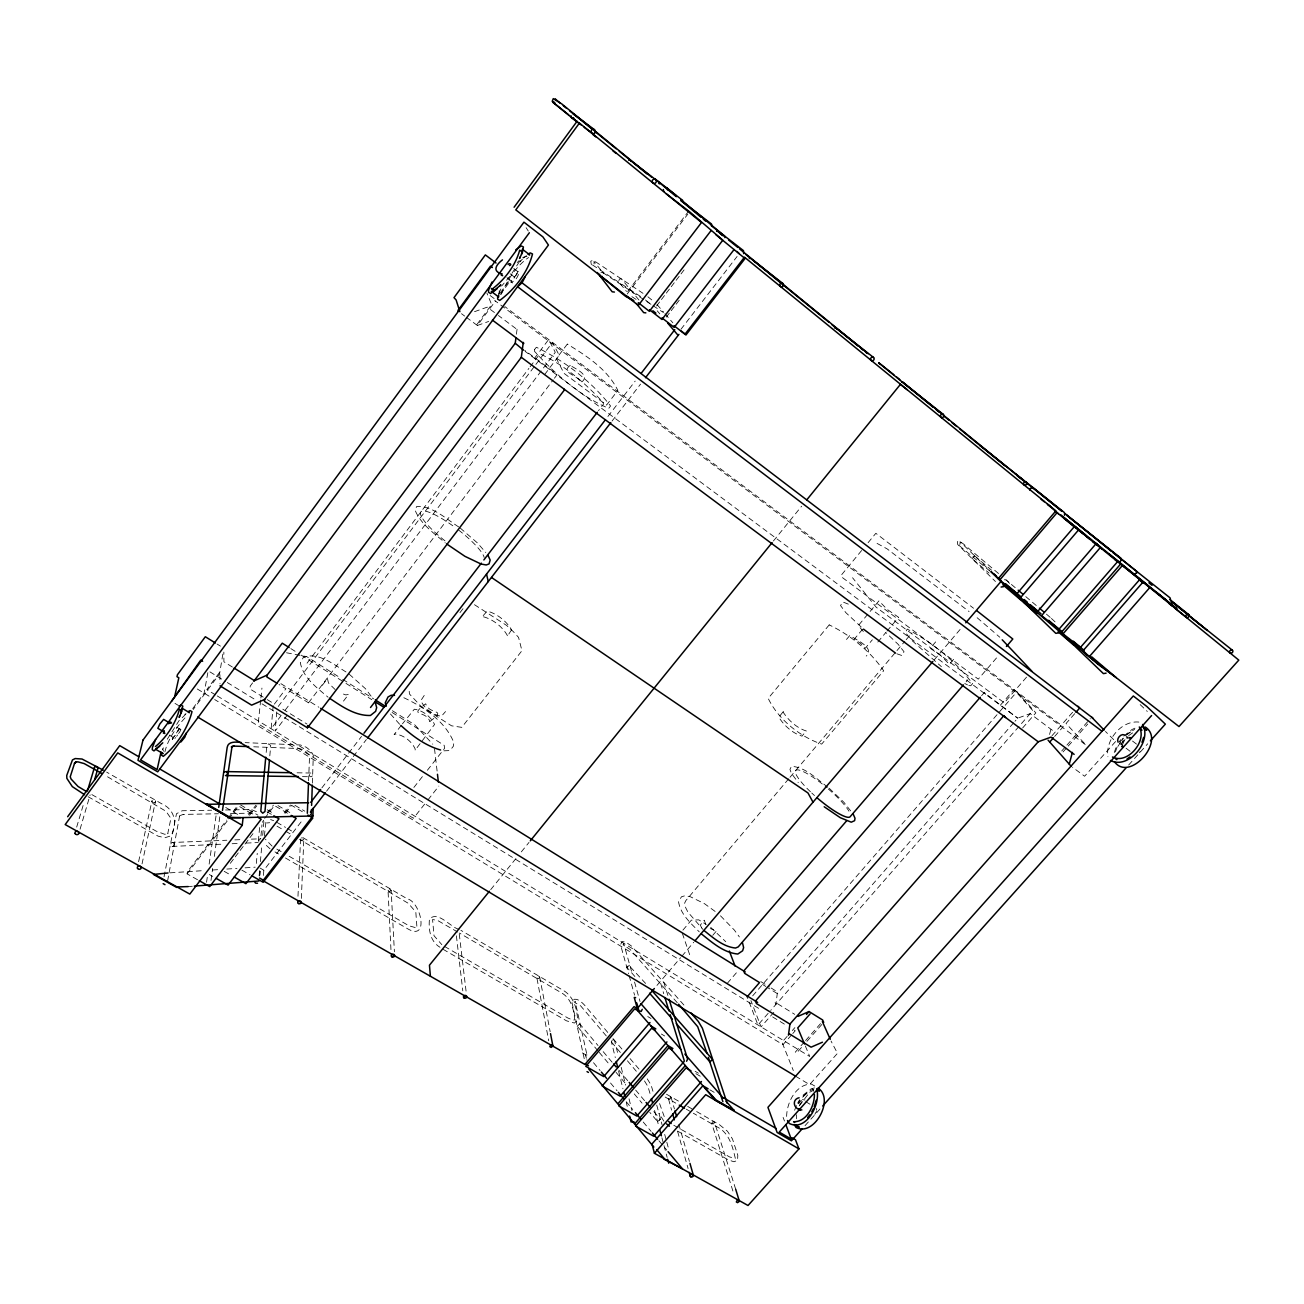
<?xml version="1.0" encoding="UTF-8"?>
<svg xmlns="http://www.w3.org/2000/svg" width="1304" height="1304" viewBox="0 0 1304 1304"><rect width="100%" height="100%" fill="white"/><g stroke="black" fill="none" stroke-linecap="round" stroke-linejoin="round"><path stroke-width="0.75" stroke-dasharray="5 3.75" d="M816.728 1110.291L816.565 1108.514M499.253 290.678L499.22 293.84M796.451 1118.783L796.581 1114.741M312.373 783.085L313.319 755.146L310.743 750.827L306.293 747.257L300.49 744.991L245.152 742.628M786.638 1116.436C786.752 1102.679 795.896 1084.064 811.381 1084.064L814.755 1086.036M308.592 780.819L309.57 755.114L304.386 750.387L299.757 748.61L252.78 746.752M301.354 898.423L303.816 839.157L301.485 837.787M289.765 691.169L308.526 702.807L308.608 700.867M297.98 896.272L300.556 838.961M164.858 751.984C168.167 738.178 177.328 725.79 187.124 715.668M259.675 876.043L260.001 870.061M276.758 711.886L275.144 731.185L287.027 715.456M263.408 875.44L263.848 870.224L303.359 818.977M264.353 835.994L265.935 821.976L265.022 823.183L269.667 822.694M259.154 875.75L259.692 869.703M260.392 861.618L261.811 845.465M262.691 835.359L264.076 819.548M269.814 755.831L270.71 745.643L268.901 743.785L266.847 745.383L265.935 755.212M259.838 874.984L260.148 871.284M260.979 835.897L261.957 824.829M273.204 705.643L271.15 728.74L280.67 716.157M256.317 863.427L257.247 853.321M258.355 841.21L259.643 827.062M260.686 700.02L258.159 723.85L413.482 818.26L426.767 801.406M260.882 698.031L261.941 688.088M1121.163 744.665L1123.429 739.547L1128.123 736.89M1122.174 745.448L1124.456 740.33L1127.993 737.868M516.417 334.215L517.117 328.804L517.59 329.847L498.421 315.503M597.917 1050.812L577.167 1026.199L578.259 1024.52L579.856 1024.015L598.031 1045.531M579.856 1024.015L577.167 1026.199M211.003 880.477L212.666 868.448M214.329 856.418L220.425 812.31M206.554 882.27L207.417 876.223M209.145 864.128L216.334 813.761M222.837 654.135L219.577 673.842L193.122 709.588M197.54 879.744L187.108 873.876L187.466 871.691L226.619 820.086M634.869 976.484L626.833 967.34L628.675 965.156L645.594 983.412M629.539 965.172L626.833 967.34M207.841 672.685L204.125 693.206L191.117 710.794M167.597 880.933L179.593 816.043L179.284 816.907L180.457 815.147L179.707 815.701L183.261 814.413L218.404 813.761M164.027 876.826L176.48 813.712L182.201 810.746L211.655 810.208M142.038 863.851L155.502 801.341M138.599 861.699L151.9 801.112M657.575 1121.587L660.329 1119.288L657.575 1121.587L649.799 1112.361M1049.573 734.429L1051.073 728.708L1052.719 730.55L1030.144 713.647L1017.69 718.178L1015.017 721.242M80.066 829.23L90.123 794.918M76.675 827.095L83.489 804.226M501.339 294.28C507.044 280.23 516.091 266.277 528.576 257.475M498.633 295.014L499.676 291.803M1114.268 752.571L1116.045 747.322M1115.442 751.87L1117.088 747.078M816.5 1111.35L814.804 1114.398M799.303 1105.629L802.4 1100.902L805.187 1100.038L802.351 1099.647M794.625 1110.226L796.711 1104.847M262.397 822.27L263.636 820.281M303.816 839.157L302.072 840.477L300.719 839.694M591.38 264.793L590.728 261.24L592.733 260.376L594.657 261.175L643.019 293.335M390.955 949.622L388.022 890.224L389.733 888.937L391.167 890.387L394.395 951.757M391.167 890.387L389.456 891.675L388.022 890.224M162.739 749.441L163.44 747.844M498.78 293.547L500.964 288.901M179.3 720.232L166.505 740.395M1117.903 746.442L1123.282 738.145M797.673 1103.135L799.596 1099.712M798.26 1103.396L800.004 1100.25M798.781 1103.64L801.357 1100.283M799.287 1105.825L807.779 1094.724M519.334 261.745L510.532 275.551L501.632 286.049M178.566 733.484C182.609 729.653 179.463 723.981 177.963 731.153L180.294 727.013L172.291 739.482L175.192 735.472L172.275 738.439L174.198 739.075M515.765 275.6C520.964 264.533 519.53 277.328 513.89 280.93C506.099 285.918 515.194 276.676 517.166 273.644L514.053 278.062L514.673 277.133M176.643 736.336L177.621 734.951M476.971 324.403L491.641 304.582L486.897 293.09M500.345 292.813L509.44 280.523L512.668 282.984M466.262 317.247L477.362 325.478L495.455 301.045M500.263 294.525L509.913 281.485L508.136 277.882M252.634 682.872L250.254 686.051L249.912 688.936L265.494 698.52M274.362 704.111L285.902 688.756L279.007 684.486M534.493 358.323L548.642 339.529L555.276 352.308L284.223 711.43M307.043 663.182L528.902 368.396M530.125 366.783L539.856 353.857C563.98 364.631 585.251 383.132 603.149 402.528L603.475 404.207L598.52 410.646M278.225 706.491L534.656 366.065M535.879 364.435L552.456 342.414L559.22 355.275L544.616 374.607M308.526 702.807L553.189 379.871M554.412 378.241L556.873 374.998L556.303 373.84L524.73 350.32M322.365 685.236L327.451 678.52L328.478 683.003L335.161 689.572M227.841 818.472L237.621 805.579M627.664 291.509L688.121 211.835M187.108 873.876L227.581 820.542M228.803 818.928L238.616 806.002L254.247 815.163M627.191 294.019L687.811 214.133M248.559 814.87L255.812 805.35M249.553 815.326L256.823 805.774M343.49 701.096L348.592 694.413L345.772 694.918L340.866 693.141M267.271 813.174L273.4 805.171M230.303 863.313L233.987 858.505M235.209 856.891L238.893 852.082M240.115 850.469L243.799 845.66M245.022 844.063L248.705 839.238L260.865 838.798A1.874 1.565 -89.3 0 0 259.023 841.194M249.928 837.641L253.612 832.832M264.663 818.39L274.476 805.546L287.825 813.435M656.531 305.951L660.199 301.142M661.438 299.529L665.105 294.737M666.328 293.123L670.011 288.314M671.234 286.717L674.901 281.908M676.14 280.311L679.808 275.503M681.03 273.905L684.714 269.097M284.239 813.093L290.45 805.008M285.511 813.24L291.574 805.334L304.68 813.109M666.279 317.1L669.979 312.275M671.218 310.678L674.918 305.853M676.14 304.239L679.84 299.431M1118.93 742.074L1120.821 739.612M1119.728 742.253L1127.275 733.81L1134.627 729.425M1121.75 743.345L1127.373 736.858M321.892 787.861L361.501 736.434M607.925 416.481L635.178 381.11M1139.24 752.718L1140.006 751.723M459.953 612.652L463.653 607.843M680.949 329.293L737.102 256.464M326.57 791.186L366.359 739.58M612.065 421.045L640.541 384.142M401.257 725.399L394.101 734.625L395.096 734.022C403.555 734.885 411.934 741.389 415.259 749.181L415.031 750.354L434.542 724.47C431.005 716.76 422.757 710.338 414.33 709.213L402.447 723.85M424.224 695.456L420.817 700.672C424.436 708.512 432.83 715.065 441.42 716.255L445.528 711.577M413.873 787.453L422.48 776.516M427.386 770.256L444.582 748.349L444.191 745.334L390.776 711.642M427.973 799.89L438.845 786.1M490.712 889.638L516.237 858.162M521.339 851.871L529 842.417M773.402 541.013L801.634 506.196M861.634 550.5L840.982 575.52L842.857 577.916L978.261 679.139L997.413 656.906M868.105 542.676L875.848 533.303L973.534 608.234M846.492 639.449L849.849 635.439C855.799 639.775 875.229 647.697 866.247 656.091M862.596 629.229L854.283 639.156L860.673 643.426L865.171 648.332L872.327 639.824M877.836 642.024L885.709 632.636M886.997 631.103L898.603 617.314L887.225 609.441L878.929 600.883L858.293 625.61L863.9 632.179M788.692 778.814L685.839 900.608L684.665 903.069L685.35 906.981L687.876 912.083L703.019 929.475M789.996 777.265L895.685 652.114M896.989 650.566L904.862 641.242M906.182 639.677L911.855 632.945M682.921 930.111L691.348 920.168L698.748 919.842L706.23 924.536M935.653 641.894L930.225 648.284L940.901 655.635L949.377 664.307L954.838 657.917M656.971 985.416L680.574 957.706M681.894 956.174L693.695 942.303M934.169 659.938L961.814 627.452M712.75 935.327L716.45 930.991L710.224 928.562M966.101 681.829L967.878 679.759M727.371 983.249L737.282 971.757M981.602 695.7L984.259 692.636L1017.69 718.178L525.104 351.346M1000.331 705.252L1013.941 689.572L1032.817 710.598L770.697 1010.421M1026.558 677.135L1004.259 702.807L876.174 607.208L852.539 577.737M752.669 995.849L1016.908 691.805L1035.849 712.88L1021.814 728.92M1013.681 722.775L777.282 993.583L775.88 1004.471L774.902 1002.091L794.707 1014.333M768.154 1013.338L757.966 1024.993L747.143 996.826M773.81 1012.328L761.08 1026.884L750.908 1000.575M787.143 1036.387L781.992 1042.238L793.321 1070.551M792.294 1030.551L794.869 1027.617M1051.969 735.749L1072.752 712.147M791.561 1034.952L782.971 1044.683L214.671 699.547M792.783 1033.567L795.228 1030.779L791.756 1028.644M1054.643 736.45L1063.265 726.67L504.811 306.554M1074.724 713.663L1066.053 723.508L1086.102 745.171L494.672 300.49M804.323 1041.961L795.293 1052.165L796.63 1052.98L801.797 1047.161M805.611 1040.51L822.368 1021.554M1061.733 750.974L1065.629 746.556M1066.933 745.089L1090.34 718.634M806.948 1041.325L823.704 1022.385M1063.037 751.935L1066.933 747.534M1068.237 746.067L1087.732 724.03M182.201 717.738L186.814 713.109M1115.556 741.552L1084.618 776.239L1072.524 767.241M174.866 738.471L175.698 737.542M805.024 1125.678L819.988 1109.003M1128.645 765.04L1147.683 743.818M520.818 260.767L519.888 261.729L524.713 256.79M517.199 262.577L519.204 260.523M802.628 1097.202L806.035 1093.958L812.376 1090.943M1123.82 736.075L1131.937 729.539L1136.778 727.371M803.052 1095.181L810.827 1089.036L814.625 1087.846M803.182 1096.093L810.322 1090.47L813.794 1089.378M1126.721 734.837L1130.927 731.87M523.458 258.078L526.441 255.617M612.358 1039.891L611.413 1041.847L615.292 1057.609M1128.612 735.668L1132.622 732.881M522.708 257.41L526.963 256.35M184.744 714.315L186.065 713.761M474.526 311.672L487.256 307.141L496.84 314.313M477.362 325.478L488.658 321.452M1004.341 579.758L1006.069 579.905L1016.68 588.903M188.249 886.573L192.291 886.264M170.042 872.849L204.516 870.55M212.617 870.012L218.697 869.605M226.814 869.067L236.953 868.382M245.054 867.845L255.193 867.176M172.063 846.426L224.125 844.079M232.145 843.721L238.143 843.443M246.163 843.085L258.176 842.547M172.796 842.482A2.021 1.646 -89 0 1 173.644 845.823A2.021 1.646 -89 0 1 170.873 845.057A2.021 1.646 -89 0 1 172.796 842.482L226.831 840.232M234.85 839.89L240.849 839.646M443.882 750.827L448.723 750.631L451.477 748.626L453.352 746.247L453.873 742.612C445.137 720.916 423.376 706.833 402.887 697.281M230.466 813.533L250.58 813.158L255.291 814.772M225.543 809.98L251.313 809.572L258.795 812.702M972.181 558.731L974.61 555.846L972.181 558.731L989.068 573.075M302.463 776.63L310.58 776.744M297.084 772.799L311.281 773.044A1.891 1.597 -87.2 0 1 312.112 776.141A1.891 1.597 -87.2 0 1 309.407 775.489A1.891 1.597 -87.2 0 1 311.281 773.044M968.839 685.562L970.779 685.741L972.556 683.687C955.897 661.405 931.855 642.236 907.225 629.082L905.4 632.505L911.838 640.411L941.39 666.654M1138.881 722.074C1121.505 720.248 1105.205 739.987 1107.911 756.76M286.505 652.766L306.701 656.613L340.996 678.259M613.222 1039.728L614.543 1040.51L618.292 1055.555M270.613 819.58L273.661 820.672M474.46 604.697L506.702 625.48L513.238 631.576L518.552 637.379L521.942 650.712L461.763 727.355L451.591 725.823L421.176 706.458L409.456 693.989L409.081 689.946M896.924 653.809L901.928 655.537L904.031 651.755L898.146 644.323L885.856 632.587M964.748 683.508L967.486 684.877M848.317 604.143L842.938 601.992L840.509 605.512L845.856 612.652L863.525 629.164M877.054 543.393L887.144 548.886L969.1 611.576M209.341 874.511L212.748 876.435M91.85 794.592L156.154 831.137L164.777 834.315L168.412 833.256L167.727 833.761L170.922 818.358L165.967 811.251L105.249 775.44M673.793 1125.254L729.686 1157.007L735.293 1158.294C732.603 1146.786 729.376 1133.42 718.015 1127.389L693.353 1113.241M224.174 871.333L230.857 875.131M88.069 796.711L158.045 836.125L164.777 837.787L170.661 835.913C178.094 824.242 174.801 809.36 161.924 803.916L106.667 772.131M677.558 1131.073L728.398 1159.908L733.973 1161.766L737.559 1160.315L737.803 1155.295L732.489 1138.995L727.518 1131.318L719.417 1124.667L696.483 1111.481M241.859 870.127L250.058 874.805M666.491 1094.219L680.606 1102.336M687.664 1106.395L694.722 1110.454M665.187 1097.055L675.749 1103.119M686.312 1109.199L691.593 1112.23M586.979 1054.92L585.577 1054.74L586.751 1060.087M260.115 868.073L263.848 870.224M582.399 1052.915L585.577 1054.74L587.028 1060.299M275.014 851.919L278.502 853.941M285.462 857.983L407.37 928.611C429.798 942.124 420.899 901.634 407.076 898.733L301.142 836.581M442.985 949.247L566.523 1020.836L574.477 1023.053L577.558 1020.07C577.15 1008.171 573.238 995.408 561.959 989.638L460.882 930.322M276.823 849.1L282.104 852.164M289.146 856.255L408.853 925.726L416.987 928.073L415.813 911.936L408.185 903.248L299.578 839.401M444.615 946.476L567.876 1018.016L572.603 1019.956L574.379 1020.038L574.575 1018.734C573.809 1008.334 570.402 997.299 560.492 992.279L459.464 933.077M225.722 807.453L237.882 814.544M709.865 1089.818L715.114 1092.882M277.018 826.182L283.962 830.24M285.706 831.267L292.65 835.326M457.72 932.05L437.655 920.494L432.569 919.516L434.02 935.734L441.844 944.666M240.588 804.976L257.915 815.13M695.146 1071.301L698.422 1073.225M695.896 1073.681L700.818 1076.566M267.206 809.768L274.003 813.761M267.043 811.789L272.145 814.788M276.839 822.319L285.511 827.404M287.255 828.431L294.199 832.506M459.138 929.296C451.119 928.073 438.014 910.111 429.472 919.043C428.38 929.491 430.173 941.423 439.97 947.258M277.948 805.546L291.281 813.419M661.389 1034.039L664.649 1035.963M647.746 1016.549L650.989 1018.489M169.455 735.212L174.345 738.113M176.643 727.143L181.517 730.044M805.725 1101.684L810.68 1104.635M294.948 805.334L304.761 811.153M174.997 703.394L178.485 705.497M795.587 1076.207L809.588 1084.618L837.494 1053.322L831.055 1041.081M215.486 694.869L206.798 689.588L219.903 671.886L220.001 683.85M217.23 695.928L809.751 1056.501L805.253 1045.775M197.295 689.001L212.927 698.504M209.928 671.886L225.559 681.47M227.287 682.53L255.079 699.58M262.022 703.834L758.765 1008.416M772.653 1016.941L784.812 1024.39M267.222 699.596L274.15 703.85M282.805 709.18L307.043 724.079M232.405 667.045L223.913 661.796L223.848 652.098M217.083 644.046L220.441 646.132M280.93 683.687L318.909 707.257M760.77 981.586L769.458 986.965M771.137 988.008L776.304 991.219L777.282 993.583L767.469 987.503M762.563 984.455L765.839 986.492M710.696 927.34L725.741 941.684M342.707 679.351L373.58 698.83M392.439 710.729L414.721 724.812L432.781 744.176M290.857 648.61L299.48 654.054M301.191 655.13L344.272 682.302M345.984 683.394L371.836 699.694M631.902 296.66L637.004 299.985M640.59 296.53L591.494 264.305L594.135 263.881L593.972 261.354L603.556 273.547A2.233 1.94 -63.1 0 0 600.981 272.471M602.937 272.683L651.413 304.614M653.076 305.723L663.1 312.324M346 671.951C333.645 664.437 318.681 652.082 303.522 657.102L300.344 662.774C303.147 677.917 317.051 687.778 328.054 697.2M458.666 526.914C445.887 518.829 432.602 505.691 416.661 506.506L415.063 510.141C420.752 524.224 434.183 533.303 445.3 542.937M461.502 313.71L464.68 316.073M490.157 295.535L495.047 299.203M506.946 277.654L513.385 282.56M1119.68 743.361L1124.472 747.013M1126.069 748.219L1132.475 753.093M1113.697 739.629L1105.466 731.479M513.727 268.477L520.166 273.4M1126.102 736.157L1130.894 739.824M1132.508 741.047L1138.897 745.921M510.141 273.775L516.612 278.714M647.892 296.79L653.532 301.322M645.464 299.969L651.103 304.484M827.828 787.143C816.744 779.254 805.693 767.029 791.479 766.361L789.947 769.393L791.381 773.272L798.26 782.579M460.247 528.055L477.215 542.741L485.822 552.521M715.13 911.431L704.388 903.623L690.158 896.647L684.942 895.766L681.503 896.777L678.504 901.537C680.362 914.104 690.745 923.265 699.27 931.855M349.146 674.135L365.511 688.74L373.319 699.107M272.096 846.133L265.429 839.254M270.042 848.79L264.451 843.655M998.538 573.532L963.297 543.849L959.255 541.144L957.348 541.731L957.69 544.485L995.457 581.519M1025.775 596.613L1037.902 606.898M974.61 555.846L991.513 570.19M990.111 571.25L957.739 544.338L960.168 544.045L960.07 541.665L989.491 570.272M1046.427 614.119L1050.682 617.803M977.136 617.737L999.793 637.232M1051.431 618.471L1057.414 624.062M829.181 788.252L843.884 802.27L853.224 814.136M720.476 915.799L734.38 930.094L739.352 936.908M1140.169 704.616L1147.308 711.446M1006.069 579.905L1011.888 585.512M399.627 724.242L390.32 713.826M536.906 978.098L538.878 978.652L539.677 976.908L537.704 976.354L536.792 977.446L548.723 1040.788M668.284 1098.457L670.24 1098.979L671.104 1097.251L669.148 1096.729L668.202 1097.821L671.593 1110.128M735.684 1189.215L714.51 1122.222L712.603 1121.717L711.739 1123.412L733.337 1192.394M711.739 1123.412L713.647 1123.934L714.51 1122.222M683.915 1005.042L631.446 946.019L626.001 942.14L622.187 941.569L620.508 944.634L628.593 973.68M677.249 1002.694L630.044 949.394L623.019 944.813L623.671 943.428L632.358 974.251M657.037 304.565L663.622 312.161M664.942 313.677L672.831 322.805M984.259 692.636L985.791 694.413M657.216 310.808L659.824 313.873M607.762 1032.426L584.176 1004.732C581.421 1001.896 576.531 997.12 572.472 1000.168L571.983 1002.417L584.877 1061.7M613.01 1038.571L622.171 1049.345M630.044 1058.571L639.221 1069.329M606.278 1035.914L580.655 1005.889L574.591 1002.45L575.113 1001.227L587.273 1056.338M611.462 1042.026L620.9 1053.11M627.42 1060.788L637.868 1073.078M603.214 1051.676L612.309 1062.434M618.797 1070.111L627.876 1080.869M635.667 1090.095L644.746 1100.853M653.842 1111.595L660.329 1119.288M599.221 1052.361L609.587 1064.667M616.075 1072.361L626.458 1084.667M634.233 1093.893L642.024 1103.119M593.516 1062.711L600.068 1070.519M610.533 1083.005L617.069 1090.812M626.23 1101.733L632.766 1109.541M643.231 1122.027L651.087 1131.399M658.928 1140.772L666.784 1150.128M163.473 751.185L162.576 748.806M638.976 300.05L621.617 279.056L619.612 278.812L618.503 281.517L626.49 291.428M663.85 1121.163L658.993 1113.257M647.273 1078.881L651.12 1085.124L653.565 1093.355M644.486 1080.934L648.006 1086.672L650.37 1094.741M813.614 1090.177L812.05 1088.791L813.631 1091.22M705.757 924.291L704.241 920.2L700.313 925.123L702.057 928.644M526.115 227.695L528.283 231.052M664.225 1116.566L659.433 1103.119M783.117 1117.414L784.47 1121.016M682.351 933.403L690.729 957.772M667.876 995.425L663.899 982.597L662.579 981.798L660.655 983.2L663.72 993.681M671.104 1097.251L674.429 1108.922M678.862 1124.472L689.408 1161.408M677.64 1131.546L688.088 1168.531M634.543 982.042L640.036 1001.521M629.131 975.636L634.559 995.131M656.743 1105.091L662.041 1124.635M664.698 1134.415L666.279 1140.266M666.817 1142.222L668.919 1150.046M654.575 1110.405L658.764 1126.053M661.91 1137.789L663.475 1143.657M663.997 1145.613L667.143 1157.349M621.209 1067.373L625.61 1085.075M629.033 1098.848L631.967 1110.649M618.634 1071.252L622.937 1088.791M626.279 1102.434L627.24 1106.33M539.677 976.908L550.158 1031.692M459.269 933.99L466.278 992.963M456.4 935.816L462.79 990.861M434.509 748.692L437.247 772.327M444.974 540.834A39.625 8.427 37.3 0 1 420.833 511.885A39.625 8.427 37.3 0 1 455.292 527.566M458.519 530.011A39.625 8.427 37.3 0 1 484.175 557.476M814.511 795.554A35.73 7.009 40.3 0 1 811.74 793.011M810.42 791.756A35.73 7.009 40.3 0 1 796.581 769.947A35.73 7.009 40.3 0 1 826.932 787.795M828.317 788.985A35.73 7.009 40.3 0 1 848.937 811.202M534.526 349.635L534.461 351.265C555.194 374.134 580.394 396.286 608.74 408.364L610.565 406C591.706 381.502 564.273 360.686 536.335 347.239L534.526 349.635M511.575 629.832L507.207 636.499L507.289 635.325C502.121 626.49 492.847 619.139 482.887 616.629L481.893 617.102L487.174 611.103C497.101 613.695 506.359 621.03 511.575 629.832M429.847 721.487C448.022 707.99 429.684 715.603 425.707 703.801C407.565 717.428 425.903 709.637 429.847 721.487M783.427 711.413L783.133 712.066C788.366 720.346 796.94 728.088 806.312 730.99L801.993 736.124C792.587 733.304 783.997 725.529 778.83 717.216L783.427 711.413M567.305 344.109L556.4 358.551L563.996 373.319L606.572 405.088L617.851 390.418C607.501 369.293 586.8 356.008 567.305 344.109M570.288 365.364C559.628 373.025 578.715 375.063 580.965 382.577C591.429 375.307 575.602 369.097 570.288 365.364M829.214 624.893L768.186 698.373C778.358 719.563 800.2 736.858 821.683 744.111L883.672 670.761C870.29 651.169 850.322 634.999 829.214 624.893M183.261 814.413L183.212 814.429M152.112 801.911A1.809 1.565 5.4 0 0 155.225 802.107A1.809 1.565 5.4 0 0 153.774 799.662A1.809 1.565 5.4 0 0 152.112 801.911"/><path stroke-width="1.5" d="M1170.552 599.628L1170.079 597.884L1112.964 552.554M814.413 1094.561C814.495 1106.118 806.687 1122.076 793.614 1121.75L794.625 1122.353M654.347 988.497L637.314 1008.514L634.103 1006.623L584.909 1064.455L262.984 880.673L312.927 815.994L313.172 808.121M311.346 813.517L311.477 809.458M311.607 805.399L312.308 785.122M307.337 813.272L308.51 782.84M492.423 320.116L523.768 343.522L523.263 342.398L521.323 357.312L264.679 699.417L264.484 701.422L307.467 727.811L307.548 725.757M164.858 733.484L163.375 733.158L164.206 730.615M161.614 752.946L161.484 755.13L163.277 756.353C176.855 745.383 187.662 728.545 191.998 711.642L190.123 710.582L188.216 711.577M269.472 759.808L264.973 811.479L262.74 813.191L260.784 811.218L265.755 757.2M515.944 337.834L515.243 343.262L267.124 675.113L266.929 677.004L277.279 683.41M242.234 825.285L117.735 752.913L65.2 824.568L189.814 894.088L242.234 825.285L243.098 817.575M788.431 1035.213L789.914 1024.096L1038.212 741.78L1051.04 737.102L1074.154 754.364M218.73 807.372L227.189 747.355C228.167 740.868 236.676 742.041 241.207 742.465M816.206 1100.234L814.218 1106.868M174.671 696.646L178.827 677.787L176.985 676.678L177.409 674.771L205.315 636.743L215.404 643.002M171.509 701.308L200.751 660.117L202.642 661.275M161.028 752L157.132 769.539L140.571 759.89L529.359 232.748M710.028 1061.847L712.506 1059.418L652.277 991.024M1069.264 764.144L1072.393 752.408M94.605 779.678L97.963 768.235A1.842 1.597 8.5 0 0 95.697 766.556A1.842 1.597 8.5 0 0 94.507 768.822M87.466 790.876L94.279 768.007M521.518 254.182L522.399 249.227L529.766 254.899L528.593 254.541M188.558 712.196L189.455 712.669L182.022 708.202L180.979 713.19L182.821 706.116L180.979 705.073L179.088 706.1M501.518 273.742L501.241 275.128L502.659 275.698M1141.978 742.302L1143.624 737.396M1032.328 488.413C1033.257 485.724 1029.198 488.804 1029.997 490.222M222.479 810.42L232.047 746.393L231.297 746.98L233.97 746.018L233.074 746.084L248.738 746.589M1073.665 643.817L1073.909 644.795M179.691 716.124L179.137 717.396L181.696 711.544M743.704 253.677L743.443 250.612L711.283 225.69M1136.909 572.863L1137.169 571.771L1065.286 513.76M155.616 739.449L152.405 747.534L152.242 749.702L153.986 750.908L162.772 742.807M491.95 282.088L488.576 290.205L488.56 292.308L490.581 293.53L500.866 284.891L499.905 285.902M1064.553 515.276L1064.504 512.651L980.135 445.577A1.679 1.483 -48.3 0 1 980.575 446.229M520.263 257.035L519.514 258.453L522.448 252.373L523.409 246.978L521.258 245.918L515.716 249.863M811.773 1111.774L813.566 1108.563M67.645 816.728L119.724 745.627L138.843 756.776M514.102 207.238L577.085 121.256M253.807 681.275L282.251 643.182L289.146 647.534M308.657 802.726L206.276 804.307L229.634 817.885L309.064 816.076M603.002 277.801L625.496 296.301L633.858 300.817L625.969 295.682M666.295 193.823L689.637 211.802L722.807 240.197L661.976 319.48L649.555 309.798M307.467 727.811L564.339 390.043L563.719 388.804M188.249 886.573L177.197 886.964M240.686 817.641L230.026 817.363L206.684 803.786M711.12 230.531L649.376 311.314L638.275 302.658M807.632 1117.626L809.8 1114.79M370.515 707.501L481.388 563.149M483.849 559.954L597.281 412.26M734.103 249.52L674.152 327.385L661.992 317.883M310.743 802.335L320.654 789.474M363.979 733.207L605.447 419.709M641.356 373.074L674.804 329.651M310.401 812.147L325.315 792.799M367.614 737.966L610.826 422.659M645.496 377.72L678.928 334.378M489.44 891.219L429.456 965.204L430.401 976.256M530.288 840.852L772.131 542.594M806.768 499.872L900.428 384.354L907.046 389.619M965.775 622.823L1001.325 581.079L990.926 571.559L1002.629 583.263L1098.343 664.567L1116.208 677.624L1091.66 656.792M998.228 578.65L1055.898 510.858L744.47 257.181L685.105 334.052L681.405 331.167M1057.071 512.651L999.679 580.068L1017.022 593.613L1074.3 526.686L1055.458 511.364M694.999 940.771L932.849 661.47M649.979 1022.532L603.736 1076.582L585.773 1066.33L634.706 1008.823L637.966 1010.763M846.671 820.754L738.211 946.916L735.489 948.041C723.312 946.802 713.532 938.081 704.339 930.746M963.46 684.893L850.094 816.777A35.73 7.009 40.3 0 1 817.363 798.064M1006.395 646.474L1012.817 639.009L976.745 610.679M666.947 1041.88L620.166 1096.191L602.155 1085.955L651.592 1028.253L654.852 1030.176M618.178 1103.445L668.023 1045.629L672.913 1048.514M980.266 697.249L743.736 971.007L744.649 973.338L759.515 982.564L747.143 996.826M684.078 1061.57L636.808 1116.061L618.748 1105.857L668.707 1047.96L671.984 1049.883M634.966 1123.559L685.333 1065.547M1061.374 632.293L1120.609 564.062M701.438 1081.521L653.695 1136.224L635.586 1126.037L686.051 1067.927L690.973 1070.812M705.171 1088.367L715.994 1099.94L734.054 1110.438L715.603 1100.38L638.031 1011.138L634.249 997.462L635.635 997.641M1085.45 653.614L1098.799 664.062M654.412 1153.274L705.708 1094.692L798.944 1148.889L748.023 1205.499L654.412 1153.274L652 1143.967L702.889 1085.743L708.121 1088.807M1089.296 656.678L1149.769 587.599L1238.8 660.117L1178.995 726.556L1089.296 656.678L1083.07 650.712L1142.972 582.154L1149.769 587.599M806.459 1014.463L809.034 1011.545L822.645 1019.989L823.704 1022.385M810.077 1013.925L797.755 1027.911L804.503 1043.999M1049.72 742.025L1053.42 737.836M1075.963 712.261L1079.679 708.056L1077.952 706.246M168.607 723.769L170.579 721.976L171.557 723.084M1151.595 715.554L779.254 1132.084L791.251 1139.077L785.839 1124.635M802.302 1128.71L791.43 1140.821L777.135 1132.491L767.926 1107.341L1133.306 695.977L1146.819 706.491L1165.352 724.127L1150.405 740.786M822.694 1105.971L1125.922 768.072M159.707 746.247L155.6 749.262L163.098 753.663L162.299 753.044M508.055 264.467C509.375 262.397 512.619 264.875 509.489 265.56M497.28 288.543L494.379 290.922L491.282 291.395L498.65 296.953L498.633 295.014M1003.721 586.604L1001.097 587.044M1120.12 561.502L1121.456 559.954L1120.951 558.226L1066.525 515.08L1104.081 545.414M1106.102 673.157L1103.412 673.614L1059.321 631.169M686.556 1061.26L687.599 1059.158L669.066 999.288M634.151 1121.994L631.071 1121.913L629.636 1116.077M1127.063 758.944L1130.046 756.89M527.957 254.101L530.321 252.911L532.505 253.987C528.006 272.08 514.754 289.439 499.725 300.409L497.672 299.17L497.655 297.051M155.42 746.573C166.667 737.265 175.632 723.345 179.463 709.246L180.832 710.077M180.881 741.992L184.744 737.347L186.407 732.946M267.124 675.113L254.476 680.672L234.101 668.088M264.679 699.417L251.623 705.154L220.017 685.839M798.015 1016.37L809.034 1011.545M822.433 1042.222L811.088 1047.177L789.099 1033.73M257.524 883.248L255.535 883.15L254.639 881.602M645.855 312.878L643.687 312.618L636.319 303.539M614.428 292.063L612.163 291.786L597.313 272.503M554.819 102.511L552.211 101.353L553.271 98.631L561.845 103.978L651.495 177.034M194.312 886.101L258.991 880.982M168.02 872.979L153.432 874.446L176.806 887.486M1137.169 571.771L1134.545 574.771L1115.539 559.4M225.429 775.57L263.946 776.092M268.005 776.157L298.42 776.565M291.004 772.702L226.179 771.593A2.037 1.695 -86.9 0 1 226.309 775.505M394.525 695.358L391.135 695.276L388.022 696.972L385.25 702.791L386.196 706.083M799.124 1097.756C791.479 1099.305 793.435 1109.851 801.862 1109.916M1115.931 759.368L1116.909 759.613M440.573 749.996C425.43 745.709 412.308 735.945 400.85 725.431M588.43 1072.41L587.028 1071.611M164.972 884.666L163.147 883.656M502.464 259.871C497.557 263.571 490.793 271.053 502.105 273.987M518.21 286.228L522.138 282.658L525.007 277.084M1015.36 474.053L1016.24 474.444M1206.51 630.142L1207.341 630.517L1204.554 628.186M493.694 289.977L491.363 288.494L492.325 288.95C504.762 279.594 515.699 265.217 519.677 250.14L521.046 251.199M663.964 1159.174L682.481 1168.857L668.088 1151.693M199.284 880.722L209.716 886.59L261.207 819.222L257.719 817.201M216.154 878.358L228.102 885.106L278.958 818.798L273.856 815.782M86.634 791.626L78.061 786.491L71.052 779.01L70.237 776.728L74.784 762.579L74.507 763.378L76.398 761.911L75.583 761.976L78.012 761.878L84.206 763.59L101.728 773.402M234.198 877.021L245.902 883.672L296.171 818.374L291.167 815.407M84.581 794.723L72.339 786.638L66.863 778.39L66.732 775.489L72.454 759.922L75.192 758.553L82.038 759.026L103.212 770.142M259.561 878.032L263.343 880.2M585.268 1064.031L588.479 1065.857M251.705 875.734L263.18 882.286L312.862 817.967L307.956 815.049M679.27 1105.14L684.551 1108.188M818.015 1088.058C835 1098.864 814.087 1137.235 796.01 1127.422L794.169 1124.407M816.907 1089.573L819.434 1091.041L816.728 1089.427M159.691 768.936L220.506 804.405M723.85 1097.968L776.271 1128.547M792.001 1137.724L795.489 1139.761L798.944 1148.889M795.13 1124.847L799.205 1127.243L796.728 1125.662M650.941 1025.987L655.831 1028.889M164.565 732.31L157.849 728.333L159.789 724.062L163.619 719.384L170.123 723.264M310.401 814.495L312.927 815.994M197.686 717.037L795.587 1076.207M1145.303 727.029C1166.314 740.607 1129.378 782.71 1114.366 761.617M1143.934 728.463L1146.77 730.191L1142.858 727.176M308.07 726.083L757.64 1002.401M789.914 1024.096L756.45 1003.542L755.472 1001.064L1003.901 715.619L1005.531 717.526M798.618 1109.296L800.346 1110.34L799.205 1109.182M320.637 708.333L745.236 971.936M1130.112 737.803L1130.878 738.276L1129.867 737.51M1124.504 734.934C1120.918 733.158 1116.224 738.765 1118.066 742.155M895.538 653.108L863.525 629.164M375.291 699.906L385.577 706.409M375.275 701.862L383.898 707.29M1112.459 756.988C1127.406 764.829 1147.39 741.031 1139.289 726.964M1110.421 760.444C1128.335 769.93 1152.41 741.308 1142.597 724.437M491.575 577.509L807.975 792.962L813.011 802.188M658.52 182.902L659.416 183.945M329.7 698.341C341.844 706.458 355.21 715.929 370.45 715.472L375.633 711.348L376.677 707.599L375.226 702.318M446.718 543.98L464.974 556.352L480.98 563.996L486.18 564.974L489.033 563.947L490.174 560.019L488.038 555.471M717.167 231.33L716.613 230.563L722.97 235.47M824.209 806.768L840.298 817.706L851.267 822.188L854.625 820.672L855 818.227L853.224 814.136M1038.212 741.78L521.323 357.312M523.54 350.173L515.243 343.262M574.151 114.491L594.477 129.732M492.374 267.548L490.5 266.13L458.014 310.319L458.34 311.363M517.525 286.668L1101.978 731.251M1121.815 746.507L1122.842 747.29L1122.353 746.491M655.553 179.284L682.709 200.425M633.809 162.984L655.57 179.561A2.152 2.054 -78.7 0 1 655.032 183.261A2.152 2.054 -78.7 0 1 652.244 180.995A2.152 2.054 -78.7 0 1 655.57 179.561M496.042 263.033L485.349 254.899L454.004 297.638L456.123 299.969L459.872 311.705M521.47 282.397L1092.931 718.145M571.788 117.719L581.079 124.874M584.176 127.27L591.902 133.22M879.385 363.62L878.88 362.903L893.859 374.77M782.791 283.441A1.94 1.809 -60.5 0 0 779.808 284.728A1.94 1.809 -60.5 0 0 782.237 286.701A1.94 1.809 -60.5 0 0 782.791 283.441L751.022 258.714A1.793 1.695 -64 0 0 749.344 258.502M674.005 325.69L685.937 335.014L745.008 258.534L715.912 234.72M652.864 310.743L655.896 313.123M836.141 328.135L873.55 357.475A1.874 1.728 -53.3 0 1 872.93 360.621A1.874 1.728 -53.3 0 1 870.616 358.73A1.874 1.728 -53.3 0 1 873.55 357.475M943.33 414.411L901.781 381.681A1.712 1.565 -51.7 0 1 902.254 382.349M1016.859 475.422L1026.737 483.246M865.497 351.998L866.883 353.091M1169.802 599.53L1188.678 614.559M1172.003 602.089L1232.41 650.24M1205.418 629.001L1190.911 617.428M1111.008 550.989L1105.042 546.197M1074.903 526.637L1078 529.114M1108.987 553.89L1120.364 563.426M1135.963 575.912L1145.336 583.41M1156.273 592.163L1165.646 599.661M1139.223 579.612L1142.353 582.122M1169.003 603.491L1172.133 606.001M1175.279 608.512L1186.249 617.314M860.982 348.364L863.492 350.385M647.55 174.312L619.253 151.264M728.594 239.969L737.836 247.467M1032.475 487.288L1062.173 511.249M1026.15 482.529L1061.863 511.347M1060.885 514.884L1176.941 608.838L1114.79 559.449M1041.081 499.187L1044.259 501.763M1047.422 504.322L1050.584 506.881M1064.846 518.405L1085.433 535.064M1073.453 525.593L1078.147 529.391M1095.311 543.279L1098.441 545.806M1064.162 518.503L1083.151 533.858M1086.313 536.417L1089.476 538.976M1092.638 541.535L1102.124 549.212M896.761 377.117L899.776 379.578M858.162 346.098L831.985 324.745M568.642 114.801L552.847 102.217L576.678 121.696M1019.435 477.085L1021.994 479.155M1004.96 465.821L959.858 429.049M1047.878 504.452L1058.538 513.874M572.244 117.735L580.068 124.108M592.587 134.296L595.716 136.838M612.913 150.84L616.042 153.399M1139.777 580.198L1142.842 582.709M739.401 248.738L868.122 353.743M902.694 381.958L1021.798 479.106M1148.906 582.79L1152.051 585.349M1170.878 600.72L1202.288 626.327M569.75 110.905L591.413 128.558M594.494 131.085L616.156 148.754M745.872 254.524L750.566 258.355M753.696 260.898L828.855 322.186M933.159 407.272L878.88 362.903M936.305 409.831L939.434 412.39M944.145 416.237L948.872 420.084M952.001 422.643L956.712 426.489M563.295 105.64L566.653 108.379M705.611 221.077L703.296 219.17M720.199 233.563L722.66 235.584M701.389 933.892C712.131 942.45 723.557 952.67 737.803 954.039L742.595 950.795L743.622 947.633L742.514 942.89M1017.43 475.438L1018.342 476.188M668.577 1121.424L671.152 1123.526M666.507 1123.836L669.408 1126.216M560.296 103.163L555.211 98.941L555.846 99.805M666.8 187.857L676.124 195.649M680.786 199.528L724.29 235.828M657.623 181.126L676.303 196.692M700.949 217.23L680.981 200.588L711.397 223.929L712.18 226.048M1018.196 590.19L1022.744 594.053M1039.418 608.186L1043.966 612.032M1005.743 583.866L1021.081 596.89M1024.162 599.498L1027.226 602.089M1030.29 604.697L1041.032 613.809M1048.709 620.329L1062.515 632.049M1073.241 641.16L1083.983 650.272M1002.874 584.811L1036.647 613.516M1058.131 631.788L1073.485 644.828M1015.245 593.988L1021.032 599.612M1023.933 602.415L1055.816 633.353L1058.489 632.896L1058.946 631.054M994.007 573.972L996.452 576.335M998.88 578.699L1001.325 581.079M737.004 251.444L739.221 253.644M552.782 1045.4L550.696 1044.83L549.832 1046.656L551.119 1047.389L552.896 1046.085L550.532 1033.648M1091.644 717.151L1104.081 730.044M739.303 1200.691L737.265 1200.185L736.336 1201.962L737.559 1202.647L739.384 1201.359L735.684 1189.215M1002.205 639.775L1031.79 671.104M690.664 1012.654L698.341 1021.472L702.383 1028.237L727.11 1103.168M1048.074 740.167L1071.008 766.133M678.585 1004.21L697.705 1026.704L707.045 1053.469M649.571 993.224L672.31 1019.092M676.32 1023.656L709.767 1061.7M640.965 1003.738L680.867 1049.476M684.844 1054.039L723.427 1098.245M726.083 1101.293L734.054 1110.438M667.664 323.066L678.096 335.324M613.597 1063.966L616.205 1067.047M629.18 1082.401L633.076 1087.014M646.05 1102.385L649.946 1106.998M601.372 1072.084L606.604 1078.326M618.373 1092.377L623.605 1098.62M635.39 1112.671L640.623 1118.914M652.391 1132.964L657.623 1139.207M656.743 1149.655L664.339 1158.734M588.723 1069.019L653.842 1147.047M1140.25 727.713L1141.913 730.322M787.486 1120.495L789.311 1123.477C806.394 1131.986 821.145 1103.575 816.679 1088.938M822.368 1021.554L830.273 1039.304M729.327 951.04L735.097 966.101M708.317 1057.332L722.872 1101.652M664.893 997.511L669.001 1010.893M670.174 1014.724L684.225 1060.608M674.983 1110.861L676.646 1116.697M689.963 1163.364L693.288 1175.018M672.685 1114.024L674.331 1119.875M689.18 1172.41L690.289 1176.306M636.727 1002.939L638.895 1010.73L641.226 1011.399L642.236 1009.312M651.429 1098.653L652.473 1102.565M659.808 1129.965L661.389 1135.833M667.664 1159.305L668.724 1163.217M616.254 1061.505L617.688 1067.357M623.899 1092.687L624.844 1096.582M486.539 574.086L488.25 581.568M437.476 774.299L438.388 782.172M1171.302 601.812A1.695 1.418 -43.5 0 1 1172.394 602.709M628.821 160.359A1.989 1.891 -83 0 1 631.299 161.435M573.711 117.996A2.037 1.94 87.6 0 1 571.054 115.828M573.222 114.084A2.037 1.94 87.6 0 1 574.771 115.339M834.511 327.94A1.744 1.614 -55.7 0 1 836.614 328.836M723.394 235.47A2.103 1.842 -57.5 0 1 724.894 237.67M665.855 187.483A2.282 1.972 -58.8 0 1 667.436 189.846M664.062 191.509A2.282 1.972 -58.8 0 1 663.41 189.52M602.22 276.432A2.233 1.94 -63.1 0 1 599.644 274.248M224.565 772.229A2.037 1.695 -86.9 0 1 225.299 771.642M143 740.069L137.98 760.33L157.702 771.805L548.43 245.038L542.904 236.904L523.947 222.169L143 740.069M579.432 123.065L515.797 209.879L638.373 305.364L701.519 222.495L579.432 123.065M1078.506 529.994L1020.478 597.737L1037.854 611.283L1095.767 544.045L1078.506 529.994M1100.283 547.615L1041.586 615.667L1058.978 629.229L1117.561 561.682L1100.283 547.615M1122.385 565.496L1063.021 633.858L1080.429 647.436L1139.68 579.563L1122.385 565.496M1098.131 545.219L1095.034 542.741L1098.115 545.317M1186.999 617.607A1.842 1.532 -43.3 0 0 1189.101 615.227A1.842 1.532 -43.3 0 0 1186.265 614.966A1.842 1.532 -43.3 0 0 1186.999 617.607M1230.731 653.222A1.809 1.483 -42.6 0 0 1232.834 650.892A1.809 1.483 -42.6 0 0 1230.047 650.647A1.809 1.483 -42.6 0 0 1230.731 653.222M941.781 417.606A1.842 1.663 -49.8 0 0 943.819 415.128A1.842 1.663 -49.8 0 0 940.869 414.802A1.842 1.663 -49.8 0 0 941.781 417.606M1024.797 485.235A1.809 1.581 -46.9 0 0 1026.819 482.839A1.809 1.581 -46.9 0 0 1023.966 482.545A1.809 1.581 -46.9 0 0 1024.797 485.235M594.852 132.829A2.217 2.103 -89.2 0 0 593.483 129.275A2.217 2.103 -89.2 0 0 591.25 132.307A2.217 2.103 -89.2 0 0 594.852 132.829M137.539 868.399A1.94 1.663 4 0 0 140.897 868.578A1.94 1.663 4 0 0 139.332 866.003A1.94 1.663 4 0 0 137.539 868.399M75.208 833.68A1.989 1.695 7 0 0 78.647 833.875A1.989 1.695 7 0 0 77.017 831.235A1.989 1.695 7 0 0 75.208 833.68M391.95 956.859A1.695 1.434 -7.4 0 0 394.607 955.718A1.695 1.434 -7.4 0 0 392.227 954.349A1.695 1.434 -7.4 0 0 391.95 956.859M298.469 903.542A1.744 1.5 -2.8 0 0 301.191 902.384A1.744 1.5 -2.8 0 0 298.697 900.95A1.744 1.5 -2.8 0 0 298.469 903.542M690.761 1176.811A1.63 1.304 -18.2 0 0 693.369 1175.703A1.63 1.304 -18.2 0 0 691.202 1174.496A1.63 1.304 -18.2 0 0 690.761 1176.811M464.126 998.016A1.663 1.402 -10.6 0 0 466.75 996.892A1.663 1.402 -10.6 0 0 464.436 995.571A1.663 1.402 -10.6 0 0 464.126 998.016"/></g></svg>
